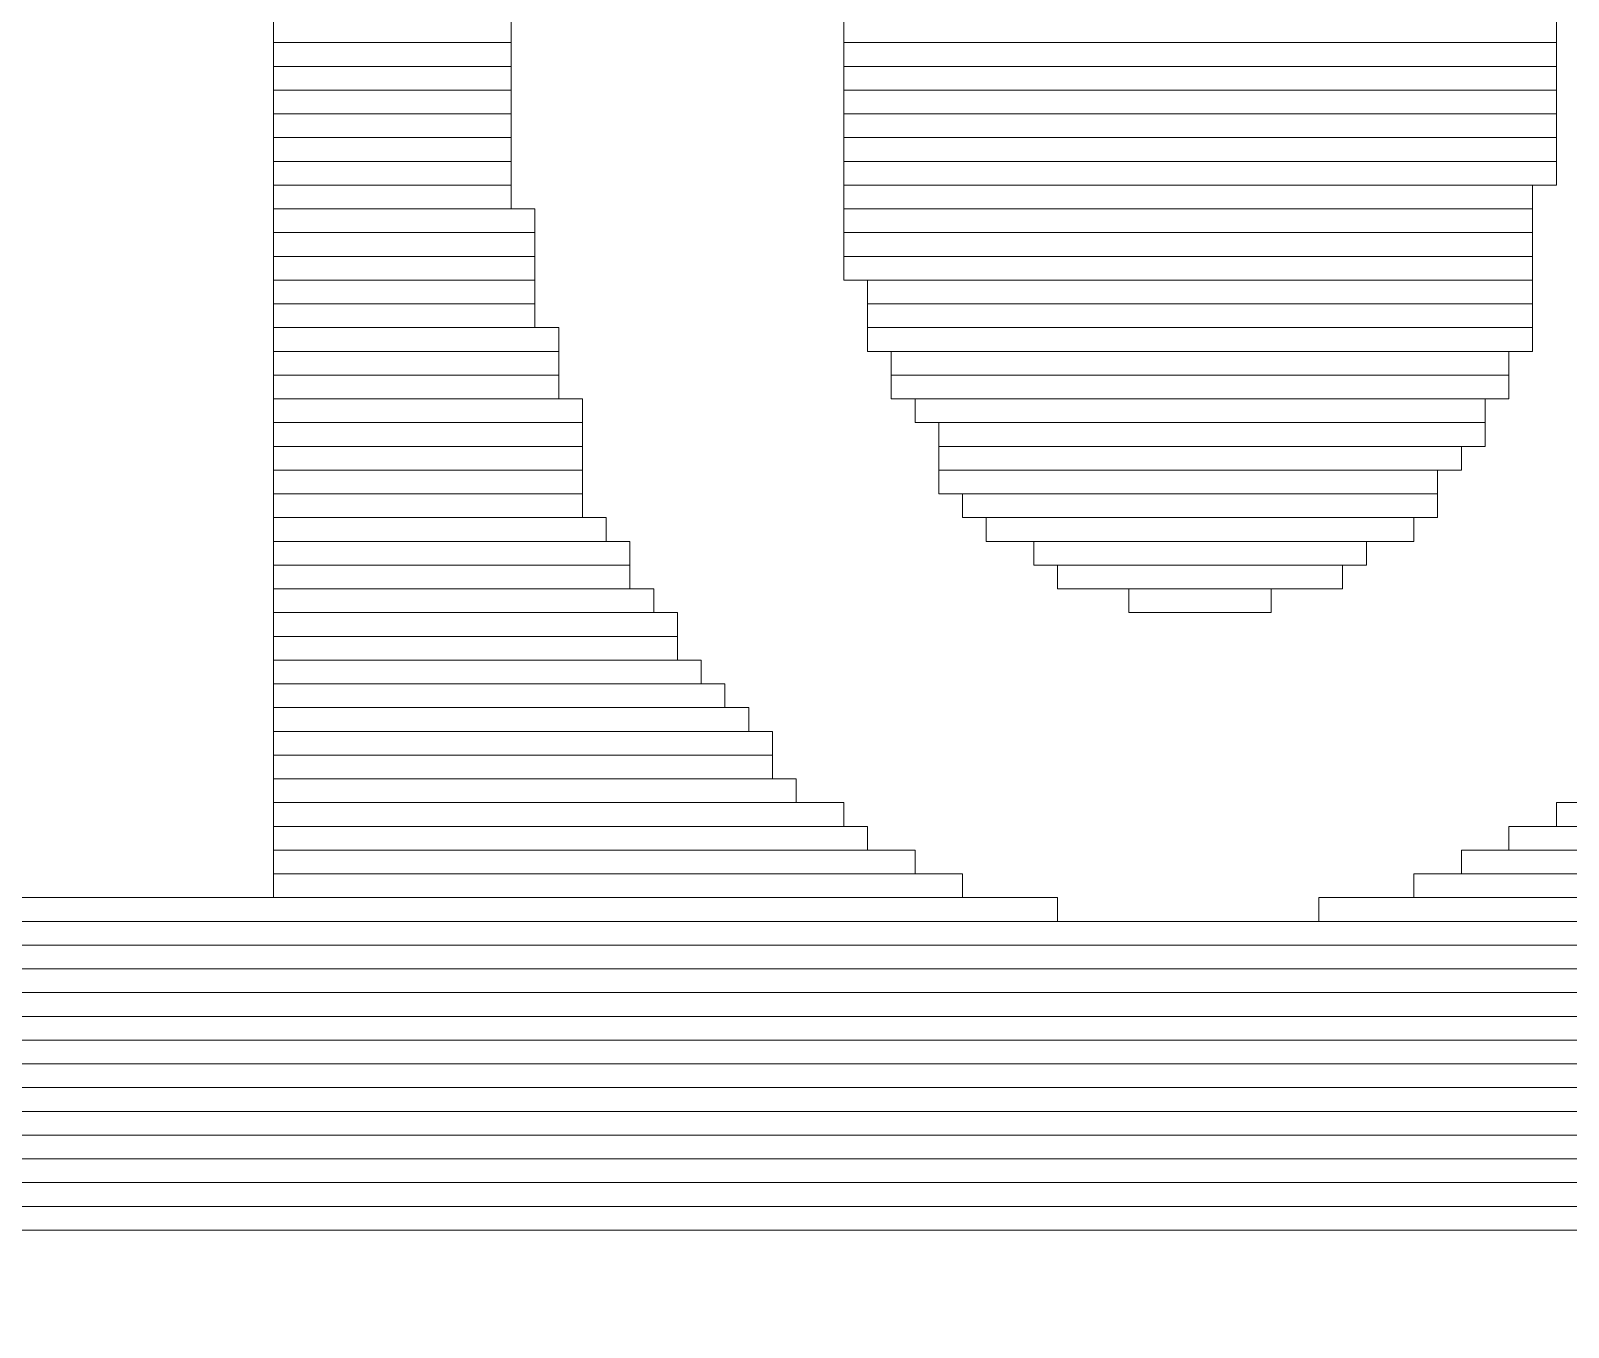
# Model space of a CAD drawing. Header units: millimetres. Extents: x -86 to 67, y -55 to 52.
# Drawn here: x 29.617 to 31.261, y 17.022 to 18.408 of the extents above; entities that cross this region are included whole.
import ezdxf

# ---------------------------------------------------------------- set-up
doc = ezdxf.new("R2010")
doc.units = ezdxf.units.MM
doc.header["$MEASUREMENT"] = 0
doc.layers.add('BG_OUTLINE', color=7, linetype='Continuous')
doc.layers.add('MA_PEN3', color=7, linetype='Continuous')

msp = doc.modelspace()

# ---------------------------------------------------------------- linework, layer by layer
at = {"layer": 'BG_OUTLINE', "color": 3, "lineweight": 9}
msp.add_open_spline([(-60.0926, 34.7331), (-60.0926, 34.7331), (63.7724, 34.7331), (63.7724, 34.7331), (63.7724, 34.7331), (64.585, 34.7336), (65.3646, 34.4113), (65.9396, 33.837), (65.9396, 33.837), (66.5146, 33.2627), (66.8379, 32.4797), (66.8384, 31.667), (66.8384, 31.667), (66.8384, 31.667), (66.8412, -52.28), (66.8412, -52.28), (66.8412, -52.28), (66.8412, -52.28), (66.8384, -52.1933), (66.8384, -52.1933), (66.8384, -52.1933), (66.8389, -53.006), (66.5166, -53.7856), (65.9424, -54.3606), (65.9424, -54.3606), (65.3681, -54.9356), (64.585, -55.2589), (63.7724, -55.2594), (63.7724, -55.2594), (63.7724, -55.2594), (-60.1869, -55.2594), (-60.1869, -55.2594), (-60.1869, -55.2594), (-60.1869, -55.2594), (-60.0853, -55.2518), (-60.0853, -55.2518), (-60.0853, -55.2518), (-60.8979, -55.2523), (-61.6775, -54.9299), (-62.2525, -54.3557), (-62.2525, -54.3557), (-62.8275, -53.7814), (-63.1508, -52.9984), (-63.1513, -52.1857), (-63.1513, -52.1857), (-63.1513, -52.1857), (-63.1587, 31.667), (-63.1587, 31.667), (-63.1587, 31.667), (-63.1592, 32.4797), (-62.8369, 33.2593), (-62.2626, 33.8343), (-62.2626, 33.8343), (-61.6883, 34.4093), (-60.9053, 34.7326), (-60.0926, 34.7331)], degree=3, knots=[0, 0, 0, 0, 0.071429, 0.071429, 0.071429, 0.071429, 0.142857, 0.142857, 0.142857, 0.142857, 0.214286, 0.214286, 0.214286, 0.214286, 0.285714, 0.285714, 0.285714, 0.285714, 0.357143, 0.357143, 0.357143, 0.357143, 0.428571, 0.428571, 0.428571, 0.428571, 0.5, 0.5, 0.5, 0.5, 0.571429, 0.571429, 0.571429, 0.571429, 0.642857, 0.642857, 0.642857, 0.642857, 0.714286, 0.714286, 0.714286, 0.714286, 0.785714, 0.785714, 0.785714, 0.785714, 0.857143, 0.857143, 0.857143, 0.857143, 0.928571, 0.928571, 0.928571, 0.928571, 1, 1, 1, 1], dxfattribs=at)
at = {"layer": 'MA_PEN3', "color": 5, "lineweight": 9}
for points in [[(29.8764, 18.3955), (29.8764, 18.3955), (29.8764, 18.4209), (29.8764, 18.4209), (29.8764, 18.4209), (29.8764, 18.4209), (30.1304, 18.4209), (30.1304, 18.4209), (30.1304, 18.4209), (30.1304, 18.4209), (30.1304, 18.3955), (30.1304, 18.3955), (30.1304, 18.3955), (30.1304, 18.3955), (29.8764, 18.3955), (29.8764, 18.3955)], [(30.486, 18.3955), (30.486, 18.3955), (30.486, 18.4209), (30.486, 18.4209), (30.486, 18.4209), (30.486, 18.4209), (31.248, 18.4209), (31.248, 18.4209), (31.248, 18.4209), (31.248, 18.4209), (31.248, 18.3955), (31.248, 18.3955), (31.248, 18.3955), (31.248, 18.3955), (30.486, 18.3955), (30.486, 18.3955)], [(29.8764, 18.3701), (29.8764, 18.3701), (29.8764, 18.3955), (29.8764, 18.3955), (29.8764, 18.3955), (29.8764, 18.3955), (30.1304, 18.3955), (30.1304, 18.3955), (30.1304, 18.3955), (30.1304, 18.3955), (30.1304, 18.3701), (30.1304, 18.3701), (30.1304, 18.3701), (30.1304, 18.3701), (29.8764, 18.3701), (29.8764, 18.3701)], [(30.486, 18.3701), (30.486, 18.3701), (30.486, 18.3955), (30.486, 18.3955), (30.486, 18.3955), (30.486, 18.3955), (31.248, 18.3955), (31.248, 18.3955), (31.248, 18.3955), (31.248, 18.3955), (31.248, 18.3701), (31.248, 18.3701), (31.248, 18.3701), (31.248, 18.3701), (30.486, 18.3701), (30.486, 18.3701)], [(29.8764, 18.3447), (29.8764, 18.3447), (29.8764, 18.3701), (29.8764, 18.3701), (29.8764, 18.3701), (29.8764, 18.3701), (30.1304, 18.3701), (30.1304, 18.3701), (30.1304, 18.3701), (30.1304, 18.3701), (30.1304, 18.3447), (30.1304, 18.3447), (30.1304, 18.3447), (30.1304, 18.3447), (29.8764, 18.3447), (29.8764, 18.3447)], [(30.486, 18.3447), (30.486, 18.3447), (30.486, 18.3701), (30.486, 18.3701), (30.486, 18.3701), (30.486, 18.3701), (31.248, 18.3701), (31.248, 18.3701), (31.248, 18.3701), (31.248, 18.3701), (31.248, 18.3447), (31.248, 18.3447), (31.248, 18.3447), (31.248, 18.3447), (30.486, 18.3447), (30.486, 18.3447)], [(29.8764, 18.3193), (29.8764, 18.3193), (29.8764, 18.3447), (29.8764, 18.3447), (29.8764, 18.3447), (29.8764, 18.3447), (30.1304, 18.3447), (30.1304, 18.3447), (30.1304, 18.3447), (30.1304, 18.3447), (30.1304, 18.3193), (30.1304, 18.3193), (30.1304, 18.3193), (30.1304, 18.3193), (29.8764, 18.3193), (29.8764, 18.3193)], [(30.486, 18.3193), (30.486, 18.3193), (30.486, 18.3447), (30.486, 18.3447), (30.486, 18.3447), (30.486, 18.3447), (31.248, 18.3447), (31.248, 18.3447), (31.248, 18.3447), (31.248, 18.3447), (31.248, 18.3193), (31.248, 18.3193), (31.248, 18.3193), (31.248, 18.3193), (30.486, 18.3193), (30.486, 18.3193)], [(29.8764, 18.2939), (29.8764, 18.2939), (29.8764, 18.3193), (29.8764, 18.3193), (29.8764, 18.3193), (29.8764, 18.3193), (30.1304, 18.3193), (30.1304, 18.3193), (30.1304, 18.3193), (30.1304, 18.3193), (30.1304, 18.2939), (30.1304, 18.2939), (30.1304, 18.2939), (30.1304, 18.2939), (29.8764, 18.2939), (29.8764, 18.2939)], [(30.486, 18.2939), (30.486, 18.2939), (30.486, 18.3193), (30.486, 18.3193), (30.486, 18.3193), (30.486, 18.3193), (31.248, 18.3193), (31.248, 18.3193), (31.248, 18.3193), (31.248, 18.3193), (31.248, 18.2939), (31.248, 18.2939), (31.248, 18.2939), (31.248, 18.2939), (30.486, 18.2939), (30.486, 18.2939)], [(29.8764, 18.2685), (29.8764, 18.2685), (29.8764, 18.2939), (29.8764, 18.2939), (29.8764, 18.2939), (29.8764, 18.2939), (30.1304, 18.2939), (30.1304, 18.2939), (30.1304, 18.2939), (30.1304, 18.2939), (30.1304, 18.2685), (30.1304, 18.2685), (30.1304, 18.2685), (30.1304, 18.2685), (29.8764, 18.2685), (29.8764, 18.2685)], [(30.486, 18.2685), (30.486, 18.2685), (30.486, 18.2939), (30.486, 18.2939), (30.486, 18.2939), (30.486, 18.2939), (31.248, 18.2939), (31.248, 18.2939), (31.248, 18.2939), (31.248, 18.2939), (31.248, 18.2685), (31.248, 18.2685), (31.248, 18.2685), (31.248, 18.2685), (30.486, 18.2685), (30.486, 18.2685)], [(29.8764, 18.2431), (29.8764, 18.2431), (29.8764, 18.2685), (29.8764, 18.2685), (29.8764, 18.2685), (29.8764, 18.2685), (30.1304, 18.2685), (30.1304, 18.2685), (30.1304, 18.2685), (30.1304, 18.2685), (30.1304, 18.2431), (30.1304, 18.2431), (30.1304, 18.2431), (30.1304, 18.2431), (29.8764, 18.2431), (29.8764, 18.2431)], [(30.486, 18.2431), (30.486, 18.2431), (30.486, 18.2685), (30.486, 18.2685), (30.486, 18.2685), (30.486, 18.2685), (31.248, 18.2685), (31.248, 18.2685), (31.248, 18.2685), (31.248, 18.2685), (31.248, 18.2431), (31.248, 18.2431), (31.248, 18.2431), (31.248, 18.2431), (30.486, 18.2431), (30.486, 18.2431)], [(29.8764, 18.2177), (29.8764, 18.2177), (29.8764, 18.2431), (29.8764, 18.2431), (29.8764, 18.2431), (29.8764, 18.2431), (30.1304, 18.2431), (30.1304, 18.2431), (30.1304, 18.2431), (30.1304, 18.2431), (30.1304, 18.2177), (30.1304, 18.2177), (30.1304, 18.2177), (30.1304, 18.2177), (29.8764, 18.2177), (29.8764, 18.2177)], [(30.486, 18.2177), (30.486, 18.2177), (30.486, 18.2431), (30.486, 18.2431), (30.486, 18.2431), (30.486, 18.2431), (31.2226, 18.2431), (31.2226, 18.2431), (31.2226, 18.2431), (31.2226, 18.2431), (31.2226, 18.2177), (31.2226, 18.2177), (31.2226, 18.2177), (31.2226, 18.2177), (30.486, 18.2177), (30.486, 18.2177)], [(29.8764, 18.1923), (29.8764, 18.1923), (29.8764, 18.2177), (29.8764, 18.2177), (29.8764, 18.2177), (29.8764, 18.2177), (30.1558, 18.2177), (30.1558, 18.2177), (30.1558, 18.2177), (30.1558, 18.2177), (30.1558, 18.1923), (30.1558, 18.1923), (30.1558, 18.1923), (30.1558, 18.1923), (29.8764, 18.1923), (29.8764, 18.1923)], [(30.486, 18.1923), (30.486, 18.1923), (30.486, 18.2177), (30.486, 18.2177), (30.486, 18.2177), (30.486, 18.2177), (31.2226, 18.2177), (31.2226, 18.2177), (31.2226, 18.2177), (31.2226, 18.2177), (31.2226, 18.1923), (31.2226, 18.1923), (31.2226, 18.1923), (31.2226, 18.1923), (30.486, 18.1923), (30.486, 18.1923)], [(29.8764, 18.1669), (29.8764, 18.1669), (29.8764, 18.1923), (29.8764, 18.1923), (29.8764, 18.1923), (29.8764, 18.1923), (30.1558, 18.1923), (30.1558, 18.1923), (30.1558, 18.1923), (30.1558, 18.1923), (30.1558, 18.1669), (30.1558, 18.1669), (30.1558, 18.1669), (30.1558, 18.1669), (29.8764, 18.1669), (29.8764, 18.1669)], [(30.486, 18.1669), (30.486, 18.1669), (30.486, 18.1923), (30.486, 18.1923), (30.486, 18.1923), (30.486, 18.1923), (31.2226, 18.1923), (31.2226, 18.1923), (31.2226, 18.1923), (31.2226, 18.1923), (31.2226, 18.1669), (31.2226, 18.1669), (31.2226, 18.1669), (31.2226, 18.1669), (30.486, 18.1669), (30.486, 18.1669)], [(29.8764, 18.1415), (29.8764, 18.1415), (29.8764, 18.1669), (29.8764, 18.1669), (29.8764, 18.1669), (29.8764, 18.1669), (30.1558, 18.1669), (30.1558, 18.1669), (30.1558, 18.1669), (30.1558, 18.1669), (30.1558, 18.1415), (30.1558, 18.1415), (30.1558, 18.1415), (30.1558, 18.1415), (29.8764, 18.1415), (29.8764, 18.1415)], [(30.486, 18.1415), (30.486, 18.1415), (30.486, 18.1669), (30.486, 18.1669), (30.486, 18.1669), (30.486, 18.1669), (31.2226, 18.1669), (31.2226, 18.1669), (31.2226, 18.1669), (31.2226, 18.1669), (31.2226, 18.1415), (31.2226, 18.1415), (31.2226, 18.1415), (31.2226, 18.1415), (30.486, 18.1415), (30.486, 18.1415)], [(29.8764, 18.1161), (29.8764, 18.1161), (29.8764, 18.1415), (29.8764, 18.1415), (29.8764, 18.1415), (29.8764, 18.1415), (30.1558, 18.1415), (30.1558, 18.1415), (30.1558, 18.1415), (30.1558, 18.1415), (30.1558, 18.1161), (30.1558, 18.1161), (30.1558, 18.1161), (30.1558, 18.1161), (29.8764, 18.1161), (29.8764, 18.1161)], [(30.5114, 18.1161), (30.5114, 18.1161), (30.5114, 18.1415), (30.5114, 18.1415), (30.5114, 18.1415), (30.5114, 18.1415), (31.2226, 18.1415), (31.2226, 18.1415), (31.2226, 18.1415), (31.2226, 18.1415), (31.2226, 18.1161), (31.2226, 18.1161), (31.2226, 18.1161), (31.2226, 18.1161), (30.5114, 18.1161), (30.5114, 18.1161)], [(29.8764, 18.0907), (29.8764, 18.0907), (29.8764, 18.1161), (29.8764, 18.1161), (29.8764, 18.1161), (29.8764, 18.1161), (30.1558, 18.1161), (30.1558, 18.1161), (30.1558, 18.1161), (30.1558, 18.1161), (30.1558, 18.0907), (30.1558, 18.0907), (30.1558, 18.0907), (30.1558, 18.0907), (29.8764, 18.0907), (29.8764, 18.0907)], [(30.5114, 18.0907), (30.5114, 18.0907), (30.5114, 18.1161), (30.5114, 18.1161), (30.5114, 18.1161), (30.5114, 18.1161), (31.2226, 18.1161), (31.2226, 18.1161), (31.2226, 18.1161), (31.2226, 18.1161), (31.2226, 18.0907), (31.2226, 18.0907), (31.2226, 18.0907), (31.2226, 18.0907), (30.5114, 18.0907), (30.5114, 18.0907)], [(29.8764, 18.0653), (29.8764, 18.0653), (29.8764, 18.0907), (29.8764, 18.0907), (29.8764, 18.0907), (29.8764, 18.0907), (30.1812, 18.0907), (30.1812, 18.0907), (30.1812, 18.0907), (30.1812, 18.0907), (30.1812, 18.0653), (30.1812, 18.0653), (30.1812, 18.0653), (30.1812, 18.0653), (29.8764, 18.0653), (29.8764, 18.0653)], [(30.5114, 18.0653), (30.5114, 18.0653), (30.5114, 18.0907), (30.5114, 18.0907), (30.5114, 18.0907), (30.5114, 18.0907), (31.2226, 18.0907), (31.2226, 18.0907), (31.2226, 18.0907), (31.2226, 18.0907), (31.2226, 18.0653), (31.2226, 18.0653), (31.2226, 18.0653), (31.2226, 18.0653), (30.5114, 18.0653), (30.5114, 18.0653)], [(29.8764, 18.0399), (29.8764, 18.0399), (29.8764, 18.0653), (29.8764, 18.0653), (29.8764, 18.0653), (29.8764, 18.0653), (30.1812, 18.0653), (30.1812, 18.0653), (30.1812, 18.0653), (30.1812, 18.0653), (30.1812, 18.0399), (30.1812, 18.0399), (30.1812, 18.0399), (30.1812, 18.0399), (29.8764, 18.0399), (29.8764, 18.0399)], [(30.5368, 18.0399), (30.5368, 18.0399), (30.5368, 18.0653), (30.5368, 18.0653), (30.5368, 18.0653), (30.5368, 18.0653), (31.1972, 18.0653), (31.1972, 18.0653), (31.1972, 18.0653), (31.1972, 18.0653), (31.1972, 18.0399), (31.1972, 18.0399), (31.1972, 18.0399), (31.1972, 18.0399), (30.5368, 18.0399), (30.5368, 18.0399)], [(29.8764, 18.0145), (29.8764, 18.0145), (29.8764, 18.0399), (29.8764, 18.0399), (29.8764, 18.0399), (29.8764, 18.0399), (30.1812, 18.0399), (30.1812, 18.0399), (30.1812, 18.0399), (30.1812, 18.0399), (30.1812, 18.0145), (30.1812, 18.0145), (30.1812, 18.0145), (30.1812, 18.0145), (29.8764, 18.0145), (29.8764, 18.0145)], [(30.5368, 18.0145), (30.5368, 18.0145), (30.5368, 18.0399), (30.5368, 18.0399), (30.5368, 18.0399), (30.5368, 18.0399), (31.1972, 18.0399), (31.1972, 18.0399), (31.1972, 18.0399), (31.1972, 18.0399), (31.1972, 18.0145), (31.1972, 18.0145), (31.1972, 18.0145), (31.1972, 18.0145), (30.5368, 18.0145), (30.5368, 18.0145)], [(29.8764, 17.9891), (29.8764, 17.9891), (29.8764, 18.0145), (29.8764, 18.0145), (29.8764, 18.0145), (29.8764, 18.0145), (30.2066, 18.0145), (30.2066, 18.0145), (30.2066, 18.0145), (30.2066, 18.0145), (30.2066, 17.9891), (30.2066, 17.9891), (30.2066, 17.9891), (30.2066, 17.9891), (29.8764, 17.9891), (29.8764, 17.9891)], [(30.5622, 17.9891), (30.5622, 17.9891), (30.5622, 18.0145), (30.5622, 18.0145), (30.5622, 18.0145), (30.5622, 18.0145), (31.1718, 18.0145), (31.1718, 18.0145), (31.1718, 18.0145), (31.1718, 18.0145), (31.1718, 17.9891), (31.1718, 17.9891), (31.1718, 17.9891), (31.1718, 17.9891), (30.5622, 17.9891), (30.5622, 17.9891)], [(29.8764, 17.9637), (29.8764, 17.9637), (29.8764, 17.9891), (29.8764, 17.9891), (29.8764, 17.9891), (29.8764, 17.9891), (30.2066, 17.9891), (30.2066, 17.9891), (30.2066, 17.9891), (30.2066, 17.9891), (30.2066, 17.9637), (30.2066, 17.9637), (30.2066, 17.9637), (30.2066, 17.9637), (29.8764, 17.9637), (29.8764, 17.9637)], [(30.5876, 17.9637), (30.5876, 17.9637), (30.5876, 17.9891), (30.5876, 17.9891), (30.5876, 17.9891), (30.5876, 17.9891), (31.1718, 17.9891), (31.1718, 17.9891), (31.1718, 17.9891), (31.1718, 17.9891), (31.1718, 17.9637), (31.1718, 17.9637), (31.1718, 17.9637), (31.1718, 17.9637), (30.5876, 17.9637), (30.5876, 17.9637)], [(29.8764, 17.9383), (29.8764, 17.9383), (29.8764, 17.9637), (29.8764, 17.9637), (29.8764, 17.9637), (29.8764, 17.9637), (30.2066, 17.9637), (30.2066, 17.9637), (30.2066, 17.9637), (30.2066, 17.9637), (30.2066, 17.9383), (30.2066, 17.9383), (30.2066, 17.9383), (30.2066, 17.9383), (29.8764, 17.9383), (29.8764, 17.9383)], [(30.5876, 17.9383), (30.5876, 17.9383), (30.5876, 17.9637), (30.5876, 17.9637), (30.5876, 17.9637), (30.5876, 17.9637), (31.1464, 17.9637), (31.1464, 17.9637), (31.1464, 17.9637), (31.1464, 17.9637), (31.1464, 17.9383), (31.1464, 17.9383), (31.1464, 17.9383), (31.1464, 17.9383), (30.5876, 17.9383), (30.5876, 17.9383)], [(29.8764, 17.9129), (29.8764, 17.9129), (29.8764, 17.9383), (29.8764, 17.9383), (29.8764, 17.9383), (29.8764, 17.9383), (30.2066, 17.9383), (30.2066, 17.9383), (30.2066, 17.9383), (30.2066, 17.9383), (30.2066, 17.9129), (30.2066, 17.9129), (30.2066, 17.9129), (30.2066, 17.9129), (29.8764, 17.9129), (29.8764, 17.9129)], [(30.5876, 17.9129), (30.5876, 17.9129), (30.5876, 17.9383), (30.5876, 17.9383), (30.5876, 17.9383), (30.5876, 17.9383), (31.121, 17.9383), (31.121, 17.9383), (31.121, 17.9383), (31.121, 17.9383), (31.121, 17.9129), (31.121, 17.9129), (31.121, 17.9129), (31.121, 17.9129), (30.5876, 17.9129), (30.5876, 17.9129)], [(29.8764, 17.8875), (29.8764, 17.8875), (29.8764, 17.9129), (29.8764, 17.9129), (29.8764, 17.9129), (29.8764, 17.9129), (30.2066, 17.9129), (30.2066, 17.9129), (30.2066, 17.9129), (30.2066, 17.9129), (30.2066, 17.8875), (30.2066, 17.8875), (30.2066, 17.8875), (30.2066, 17.8875), (29.8764, 17.8875), (29.8764, 17.8875)], [(30.613, 17.8875), (30.613, 17.8875), (30.613, 17.9129), (30.613, 17.9129), (30.613, 17.9129), (30.613, 17.9129), (31.121, 17.9129), (31.121, 17.9129), (31.121, 17.9129), (31.121, 17.9129), (31.121, 17.8875), (31.121, 17.8875), (31.121, 17.8875), (31.121, 17.8875), (30.613, 17.8875), (30.613, 17.8875)], [(29.8764, 17.8621), (29.8764, 17.8621), (29.8764, 17.8875), (29.8764, 17.8875), (29.8764, 17.8875), (29.8764, 17.8875), (30.232, 17.8875), (30.232, 17.8875), (30.232, 17.8875), (30.232, 17.8875), (30.232, 17.8621), (30.232, 17.8621), (30.232, 17.8621), (30.232, 17.8621), (29.8764, 17.8621), (29.8764, 17.8621)], [(30.6384, 17.8621), (30.6384, 17.8621), (30.6384, 17.8875), (30.6384, 17.8875), (30.6384, 17.8875), (30.6384, 17.8875), (31.0956, 17.8875), (31.0956, 17.8875), (31.0956, 17.8875), (31.0956, 17.8875), (31.0956, 17.8621), (31.0956, 17.8621), (31.0956, 17.8621), (31.0956, 17.8621), (30.6384, 17.8621), (30.6384, 17.8621)], [(29.8764, 17.8367), (29.8764, 17.8367), (29.8764, 17.8621), (29.8764, 17.8621), (29.8764, 17.8621), (29.8764, 17.8621), (30.2574, 17.8621), (30.2574, 17.8621), (30.2574, 17.8621), (30.2574, 17.8621), (30.2574, 17.8367), (30.2574, 17.8367), (30.2574, 17.8367), (30.2574, 17.8367), (29.8764, 17.8367), (29.8764, 17.8367)], [(30.6892, 17.8367), (30.6892, 17.8367), (30.6892, 17.8621), (30.6892, 17.8621), (30.6892, 17.8621), (30.6892, 17.8621), (31.0448, 17.8621), (31.0448, 17.8621), (31.0448, 17.8621), (31.0448, 17.8621), (31.0448, 17.8367), (31.0448, 17.8367), (31.0448, 17.8367), (31.0448, 17.8367), (30.6892, 17.8367), (30.6892, 17.8367)], [(29.8764, 17.8113), (29.8764, 17.8113), (29.8764, 17.8367), (29.8764, 17.8367), (29.8764, 17.8367), (29.8764, 17.8367), (30.2574, 17.8367), (30.2574, 17.8367), (30.2574, 17.8367), (30.2574, 17.8367), (30.2574, 17.8113), (30.2574, 17.8113), (30.2574, 17.8113), (30.2574, 17.8113), (29.8764, 17.8113), (29.8764, 17.8113)], [(30.7146, 17.8113), (30.7146, 17.8113), (30.7146, 17.8367), (30.7146, 17.8367), (30.7146, 17.8367), (30.7146, 17.8367), (31.0194, 17.8367), (31.0194, 17.8367), (31.0194, 17.8367), (31.0194, 17.8367), (31.0194, 17.8113), (31.0194, 17.8113), (31.0194, 17.8113), (31.0194, 17.8113), (30.7146, 17.8113), (30.7146, 17.8113)], [(29.8764, 17.7859), (29.8764, 17.7859), (29.8764, 17.8113), (29.8764, 17.8113), (29.8764, 17.8113), (29.8764, 17.8113), (30.2828, 17.8113), (30.2828, 17.8113), (30.2828, 17.8113), (30.2828, 17.8113), (30.2828, 17.7859), (30.2828, 17.7859), (30.2828, 17.7859), (30.2828, 17.7859), (29.8764, 17.7859), (29.8764, 17.7859)], [(30.7908, 17.7859), (30.7908, 17.7859), (30.7908, 17.8113), (30.7908, 17.8113), (30.7908, 17.8113), (30.7908, 17.8113), (30.9432, 17.8113), (30.9432, 17.8113), (30.9432, 17.8113), (30.9432, 17.8113), (30.9432, 17.7859), (30.9432, 17.7859), (30.9432, 17.7859), (30.9432, 17.7859), (30.7908, 17.7859), (30.7908, 17.7859)], [(29.8764, 17.7605), (29.8764, 17.7605), (29.8764, 17.7859), (29.8764, 17.7859), (29.8764, 17.7859), (29.8764, 17.7859), (30.3082, 17.7859), (30.3082, 17.7859), (30.3082, 17.7859), (30.3082, 17.7859), (30.3082, 17.7605), (30.3082, 17.7605), (30.3082, 17.7605), (30.3082, 17.7605), (29.8764, 17.7605), (29.8764, 17.7605)], [(29.8764, 17.7351), (29.8764, 17.7351), (29.8764, 17.7605), (29.8764, 17.7605), (29.8764, 17.7605), (29.8764, 17.7605), (30.3082, 17.7605), (30.3082, 17.7605), (30.3082, 17.7605), (30.3082, 17.7605), (30.3082, 17.7351), (30.3082, 17.7351), (30.3082, 17.7351), (30.3082, 17.7351), (29.8764, 17.7351), (29.8764, 17.7351)], [(29.8764, 17.7097), (29.8764, 17.7097), (29.8764, 17.7351), (29.8764, 17.7351), (29.8764, 17.7351), (29.8764, 17.7351), (30.3336, 17.7351), (30.3336, 17.7351), (30.3336, 17.7351), (30.3336, 17.7351), (30.3336, 17.7097), (30.3336, 17.7097), (30.3336, 17.7097), (30.3336, 17.7097), (29.8764, 17.7097), (29.8764, 17.7097)], [(29.8764, 17.6843), (29.8764, 17.6843), (29.8764, 17.7097), (29.8764, 17.7097), (29.8764, 17.7097), (29.8764, 17.7097), (30.359, 17.7097), (30.359, 17.7097), (30.359, 17.7097), (30.359, 17.7097), (30.359, 17.6843), (30.359, 17.6843), (30.359, 17.6843), (30.359, 17.6843), (29.8764, 17.6843), (29.8764, 17.6843)], [(29.8764, 17.6589), (29.8764, 17.6589), (29.8764, 17.6843), (29.8764, 17.6843), (29.8764, 17.6843), (29.8764, 17.6843), (30.3844, 17.6843), (30.3844, 17.6843), (30.3844, 17.6843), (30.3844, 17.6843), (30.3844, 17.6589), (30.3844, 17.6589), (30.3844, 17.6589), (30.3844, 17.6589), (29.8764, 17.6589), (29.8764, 17.6589)], [(29.8764, 17.6335), (29.8764, 17.6335), (29.8764, 17.6589), (29.8764, 17.6589), (29.8764, 17.6589), (29.8764, 17.6589), (30.4098, 17.6589), (30.4098, 17.6589), (30.4098, 17.6589), (30.4098, 17.6589), (30.4098, 17.6335), (30.4098, 17.6335), (30.4098, 17.6335), (30.4098, 17.6335), (29.8764, 17.6335), (29.8764, 17.6335)], [(29.8764, 17.6081), (29.8764, 17.6081), (29.8764, 17.6335), (29.8764, 17.6335), (29.8764, 17.6335), (29.8764, 17.6335), (30.4098, 17.6335), (30.4098, 17.6335), (30.4098, 17.6335), (30.4098, 17.6335), (30.4098, 17.6081), (30.4098, 17.6081), (30.4098, 17.6081), (30.4098, 17.6081), (29.8764, 17.6081), (29.8764, 17.6081)], [(29.8764, 17.5827), (29.8764, 17.5827), (29.8764, 17.6081), (29.8764, 17.6081), (29.8764, 17.6081), (29.8764, 17.6081), (30.4352, 17.6081), (30.4352, 17.6081), (30.4352, 17.6081), (30.4352, 17.6081), (30.4352, 17.5827), (30.4352, 17.5827), (30.4352, 17.5827), (30.4352, 17.5827), (29.8764, 17.5827), (29.8764, 17.5827)], [(29.8764, 17.5573), (29.8764, 17.5573), (29.8764, 17.5827), (29.8764, 17.5827), (29.8764, 17.5827), (29.8764, 17.5827), (30.486, 17.5827), (30.486, 17.5827), (30.486, 17.5827), (30.486, 17.5827), (30.486, 17.5573), (30.486, 17.5573), (30.486, 17.5573), (30.486, 17.5573), (29.8764, 17.5573), (29.8764, 17.5573)], [(31.248, 17.5573), (31.248, 17.5573), (31.248, 17.5827), (31.248, 17.5827), (31.248, 17.5827), (31.248, 17.5827), (31.756, 17.5827), (31.756, 17.5827), (31.756, 17.5827), (31.756, 17.5827), (31.756, 17.5573), (31.756, 17.5573), (31.756, 17.5573), (31.756, 17.5573), (31.248, 17.5573), (31.248, 17.5573)], [(29.8764, 17.5319), (29.8764, 17.5319), (29.8764, 17.5573), (29.8764, 17.5573), (29.8764, 17.5573), (29.8764, 17.5573), (30.5114, 17.5573), (30.5114, 17.5573), (30.5114, 17.5573), (30.5114, 17.5573), (30.5114, 17.5319), (30.5114, 17.5319), (30.5114, 17.5319), (30.5114, 17.5319), (29.8764, 17.5319), (29.8764, 17.5319)], [(31.1972, 17.5319), (31.1972, 17.5319), (31.1972, 17.5573), (31.1972, 17.5573), (31.1972, 17.5573), (31.1972, 17.5573), (31.7814, 17.5573), (31.7814, 17.5573), (31.7814, 17.5573), (31.7814, 17.5573), (31.7814, 17.5319), (31.7814, 17.5319), (31.7814, 17.5319), (31.7814, 17.5319), (31.1972, 17.5319), (31.1972, 17.5319)], [(29.8764, 17.5065), (29.8764, 17.5065), (29.8764, 17.5319), (29.8764, 17.5319), (29.8764, 17.5319), (29.8764, 17.5319), (30.5622, 17.5319), (30.5622, 17.5319), (30.5622, 17.5319), (30.5622, 17.5319), (30.5622, 17.5065), (30.5622, 17.5065), (30.5622, 17.5065), (30.5622, 17.5065), (29.8764, 17.5065), (29.8764, 17.5065)], [(31.1464, 17.5065), (31.1464, 17.5065), (31.1464, 17.5319), (31.1464, 17.5319), (31.1464, 17.5319), (31.1464, 17.5319), (31.8322, 17.5319), (31.8322, 17.5319), (31.8322, 17.5319), (31.8322, 17.5319), (31.8322, 17.5065), (31.8322, 17.5065), (31.8322, 17.5065), (31.8322, 17.5065), (31.1464, 17.5065), (31.1464, 17.5065)], [(29.8764, 17.4811), (29.8764, 17.4811), (29.8764, 17.5065), (29.8764, 17.5065), (29.8764, 17.5065), (29.8764, 17.5065), (30.613, 17.5065), (30.613, 17.5065), (30.613, 17.5065), (30.613, 17.5065), (30.613, 17.4811), (30.613, 17.4811), (30.613, 17.4811), (30.613, 17.4811), (29.8764, 17.4811), (29.8764, 17.4811)], [(31.0956, 17.4811), (31.0956, 17.4811), (31.0956, 17.5065), (31.0956, 17.5065), (31.0956, 17.5065), (31.0956, 17.5065), (31.9084, 17.5065), (31.9084, 17.5065), (31.9084, 17.5065), (31.9084, 17.5065), (31.9084, 17.4811), (31.9084, 17.4811), (31.9084, 17.4811), (31.9084, 17.4811), (31.0956, 17.4811), (31.0956, 17.4811)], [(26.0156, 17.4557), (26.0156, 17.4557), (26.0156, 17.4811), (26.0156, 17.4811), (26.0156, 17.4811), (26.0156, 17.4811), (30.7146, 17.4811), (30.7146, 17.4811), (30.7146, 17.4811), (30.7146, 17.4811), (30.7146, 17.4557), (30.7146, 17.4557), (30.7146, 17.4557), (30.7146, 17.4557), (26.0156, 17.4557), (26.0156, 17.4557)], [(30.994, 17.4557), (30.994, 17.4557), (30.994, 17.4811), (30.994, 17.4811), (30.994, 17.4811), (30.994, 17.4811), (32.01, 17.4811), (32.01, 17.4811), (32.01, 17.4811), (32.01, 17.4811), (32.01, 17.4557), (32.01, 17.4557), (32.01, 17.4557), (32.01, 17.4557), (30.994, 17.4557), (30.994, 17.4557)], [(23.8566, 17.4303), (23.8566, 17.4303), (23.8566, 17.4557), (23.8566, 17.4557), (23.8566, 17.4557), (23.8566, 17.4557), (34.2452, 17.4557), (34.2452, 17.4557), (34.2452, 17.4557), (34.2452, 17.4557), (34.2452, 17.4303), (34.2452, 17.4303), (34.2452, 17.4303), (34.2452, 17.4303), (23.8566, 17.4303), (23.8566, 17.4303)], [(23.8566, 17.4049), (23.8566, 17.4049), (23.8566, 17.4303), (23.8566, 17.4303), (23.8566, 17.4303), (23.8566, 17.4303), (34.2452, 17.4303), (34.2452, 17.4303), (34.2452, 17.4303), (34.2452, 17.4303), (34.2452, 17.4049), (34.2452, 17.4049), (34.2452, 17.4049), (34.2452, 17.4049), (23.8566, 17.4049), (23.8566, 17.4049)], [(23.8566, 17.3795), (23.8566, 17.3795), (23.8566, 17.4049), (23.8566, 17.4049), (23.8566, 17.4049), (23.8566, 17.4049), (34.2452, 17.4049), (34.2452, 17.4049), (34.2452, 17.4049), (34.2452, 17.4049), (34.2452, 17.3795), (34.2452, 17.3795), (34.2452, 17.3795), (34.2452, 17.3795), (23.8566, 17.3795), (23.8566, 17.3795)], [(23.8566, 17.3541), (23.8566, 17.3541), (23.8566, 17.3795), (23.8566, 17.3795), (23.8566, 17.3795), (23.8566, 17.3795), (34.2452, 17.3795), (34.2452, 17.3795), (34.2452, 17.3795), (34.2452, 17.3795), (34.2452, 17.3541), (34.2452, 17.3541), (34.2452, 17.3541), (34.2452, 17.3541), (23.8566, 17.3541), (23.8566, 17.3541)], [(23.8566, 17.3287), (23.8566, 17.3287), (23.8566, 17.3541), (23.8566, 17.3541), (23.8566, 17.3541), (23.8566, 17.3541), (34.2452, 17.3541), (34.2452, 17.3541), (34.2452, 17.3541), (34.2452, 17.3541), (34.2452, 17.3287), (34.2452, 17.3287), (34.2452, 17.3287), (34.2452, 17.3287), (23.8566, 17.3287), (23.8566, 17.3287)], [(23.8566, 17.3033), (23.8566, 17.3033), (23.8566, 17.3287), (23.8566, 17.3287), (23.8566, 17.3287), (23.8566, 17.3287), (34.2452, 17.3287), (34.2452, 17.3287), (34.2452, 17.3287), (34.2452, 17.3287), (34.2452, 17.3033), (34.2452, 17.3033), (34.2452, 17.3033), (34.2452, 17.3033), (23.8566, 17.3033), (23.8566, 17.3033)], [(23.8566, 17.2779), (23.8566, 17.2779), (23.8566, 17.3033), (23.8566, 17.3033), (23.8566, 17.3033), (23.8566, 17.3033), (34.2452, 17.3033), (34.2452, 17.3033), (34.2452, 17.3033), (34.2452, 17.3033), (34.2452, 17.2779), (34.2452, 17.2779), (34.2452, 17.2779), (34.2452, 17.2779), (23.8566, 17.2779), (23.8566, 17.2779)], [(23.8566, 17.2525), (23.8566, 17.2525), (23.8566, 17.2779), (23.8566, 17.2779), (23.8566, 17.2779), (23.8566, 17.2779), (34.2452, 17.2779), (34.2452, 17.2779), (34.2452, 17.2779), (34.2452, 17.2779), (34.2452, 17.2525), (34.2452, 17.2525), (34.2452, 17.2525), (34.2452, 17.2525), (23.8566, 17.2525), (23.8566, 17.2525)], [(23.8566, 17.2271), (23.8566, 17.2271), (23.8566, 17.2525), (23.8566, 17.2525), (23.8566, 17.2525), (23.8566, 17.2525), (34.2452, 17.2525), (34.2452, 17.2525), (34.2452, 17.2525), (34.2452, 17.2525), (34.2452, 17.2271), (34.2452, 17.2271), (34.2452, 17.2271), (34.2452, 17.2271), (23.8566, 17.2271), (23.8566, 17.2271)], [(23.8566, 17.2017), (23.8566, 17.2017), (23.8566, 17.2271), (23.8566, 17.2271), (23.8566, 17.2271), (23.8566, 17.2271), (34.2452, 17.2271), (34.2452, 17.2271), (34.2452, 17.2271), (34.2452, 17.2271), (34.2452, 17.2017), (34.2452, 17.2017), (34.2452, 17.2017), (34.2452, 17.2017), (23.8566, 17.2017), (23.8566, 17.2017)], [(23.8566, 17.1763), (23.8566, 17.1763), (23.8566, 17.2017), (23.8566, 17.2017), (23.8566, 17.2017), (23.8566, 17.2017), (34.2452, 17.2017), (34.2452, 17.2017), (34.2452, 17.2017), (34.2452, 17.2017), (34.2452, 17.1763), (34.2452, 17.1763), (34.2452, 17.1763), (34.2452, 17.1763), (23.8566, 17.1763), (23.8566, 17.1763)], [(23.8566, 17.1509), (23.8566, 17.1509), (23.8566, 17.1763), (23.8566, 17.1763), (23.8566, 17.1763), (23.8566, 17.1763), (34.2452, 17.1763), (34.2452, 17.1763), (34.2452, 17.1763), (34.2452, 17.1763), (34.2452, 17.1509), (34.2452, 17.1509), (34.2452, 17.1509), (34.2452, 17.1509), (23.8566, 17.1509), (23.8566, 17.1509)], [(23.8566, 17.1255), (23.8566, 17.1255), (23.8566, 17.1509), (23.8566, 17.1509), (23.8566, 17.1509), (23.8566, 17.1509), (34.2452, 17.1509), (34.2452, 17.1509), (34.2452, 17.1509), (34.2452, 17.1509), (34.2452, 17.1255), (34.2452, 17.1255), (34.2452, 17.1255), (34.2452, 17.1255), (23.8566, 17.1255), (23.8566, 17.1255)]]:
    msp.add_open_spline(points, degree=3, knots=[0, 0, 0, 0, 0.25, 0.25, 0.25, 0.25, 0.5, 0.5, 0.5, 0.5, 0.75, 0.75, 0.75, 0.75, 1, 1, 1, 1], dxfattribs=at)

doc.saveas('drawing.dxf')
